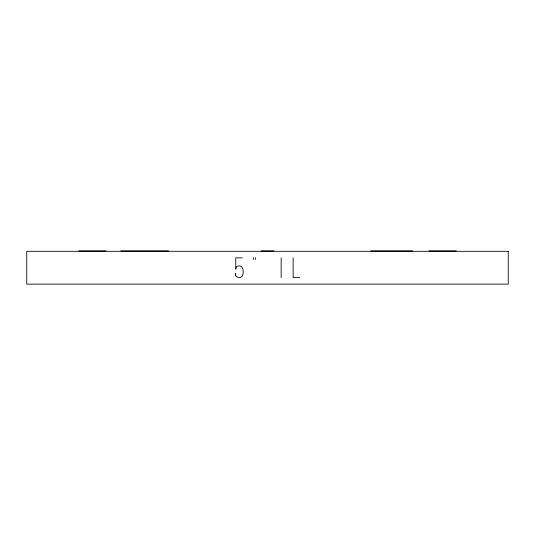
<?xml version="1.0" encoding="UTF-8"?>
<svg xmlns="http://www.w3.org/2000/svg" width="535" height="535" viewBox="0 0 535 535"><rect width="100%" height="100%" fill="white"/><g stroke="black" fill="none" stroke-linecap="round" stroke-linejoin="round"><path stroke-width="0.8" d="M78.698 250.868L106.057 250.868M120.79 250.868L168.505 250.868M261.167 250.868L273.907 250.868M370.742 250.868L412.585 250.868M428.923 250.868L456.281 250.868M242.315 257.85L235.748 257.85L235.748 269.105L236.457 266.885L237.319 266.203C243.492 264.002 244.475 272.903 241.9 276.602C239.499 278.835 234.691 277.063 235.333 273.479L235.581 275.492M299.667 277.558L293.126 277.558L293.126 257.877M281.142 257.877L281.142 277.558M255.362 257.582L255.362 259.522M253.637 257.582L253.637 259.522M508.25 251.303L26.75 251.303L26.75 284.132L508.25 284.132L508.25 251.303"/></g></svg>
